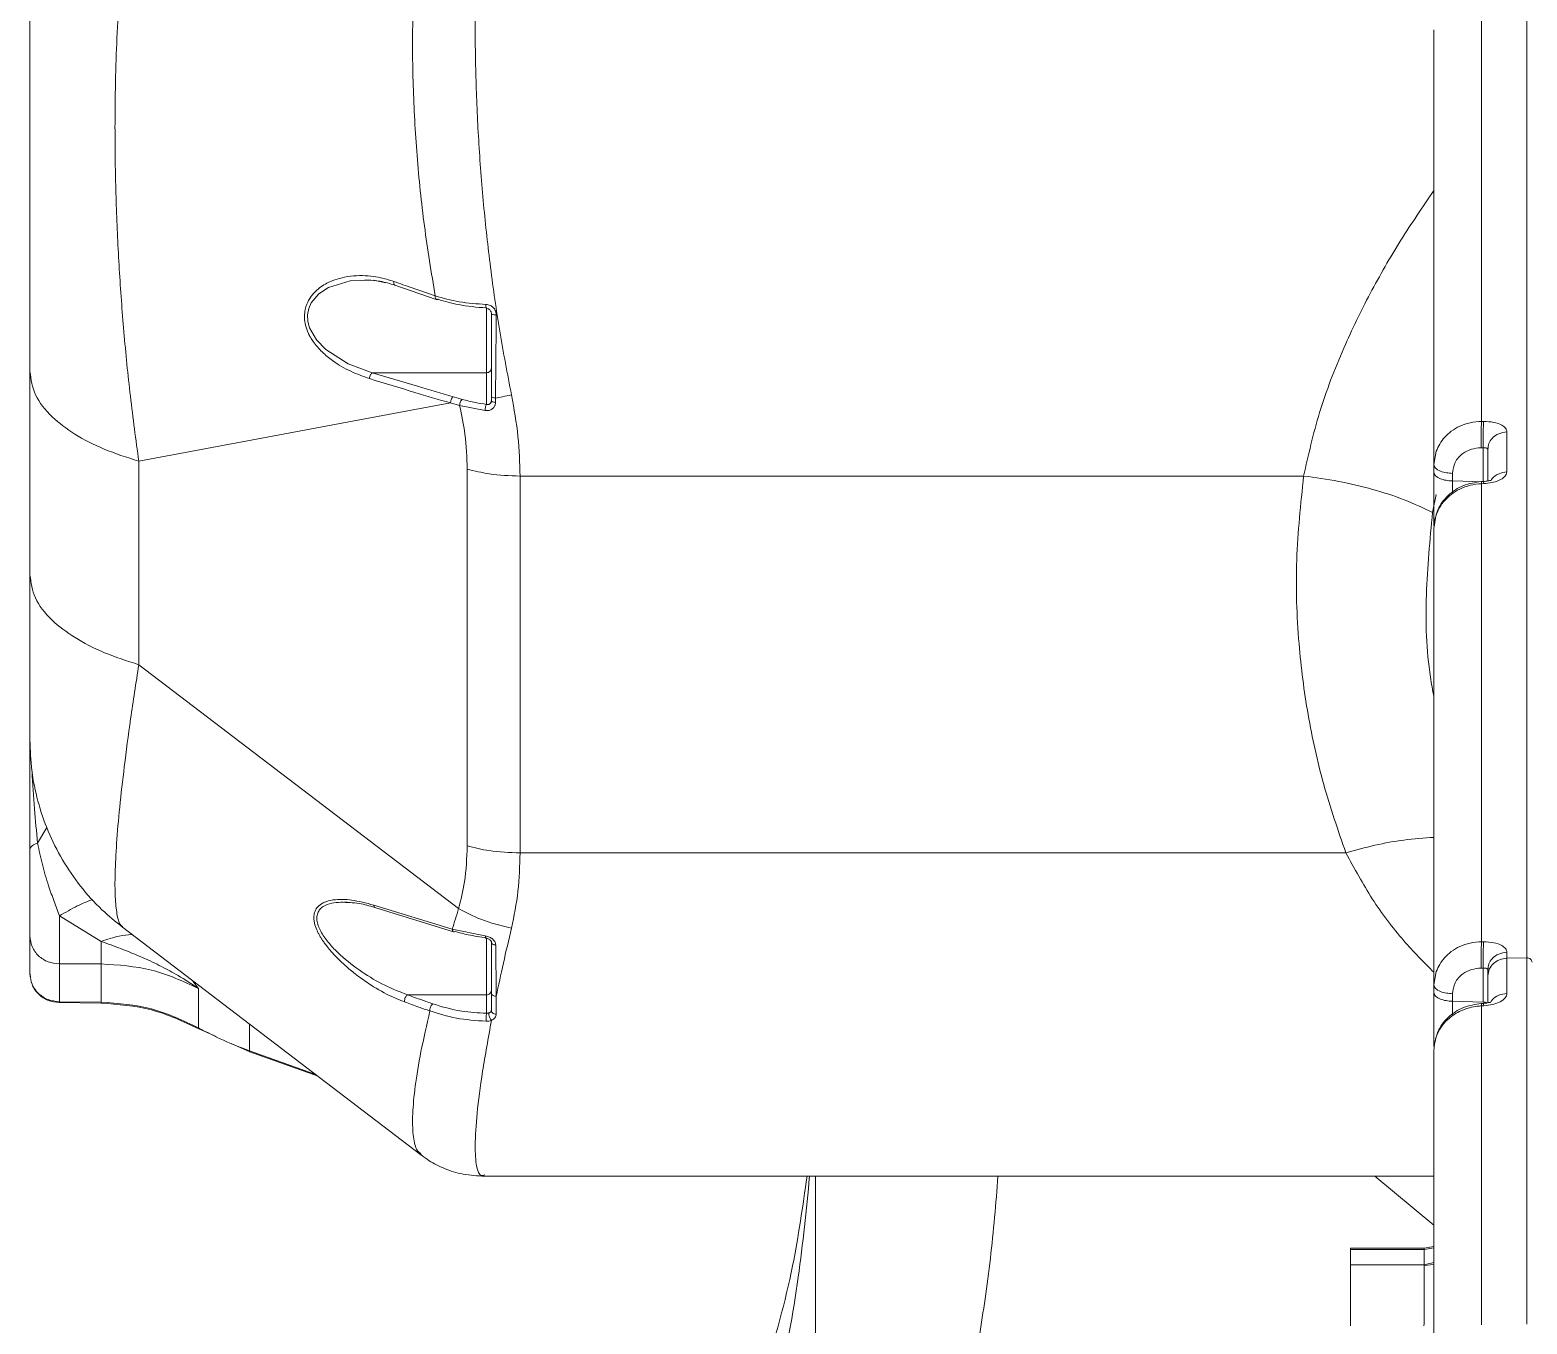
# Model space of a CAD drawing. Header units: millimetres. Extents: x 169 to 14583, y -399 to 10804.
# Drawn here: x 9024 to 9176.5, y 2838.1 to 2969.9 of the extents above; entities that cross this region are included whole.
import ezdxf

# ---------------------------------------------------------------- set-up
doc = ezdxf.new("R2010")
doc.units = ezdxf.units.MM
doc.header["$LTSCALE"] = 35

msp = doc.modelspace()

# ---------------------------------------------------------------- linework, layer by layer
at = {"color": 7, "linetype": 'Continuous', "lineweight": 18}
for p, q in [((9176.454, 2976.804), (9176.454, 2875.387)), ((9171.836, 2974.426), (9171.836, 2930.027)), ((9166.967, 2969.896), (9166.967, 2925.635)), ((9058.087, 2944.446), (9058.396, 2944.416)), ((9061.143, 2943.899), (9065.353, 2942.446)), ((9070.967, 2940.974), (9070.93, 2941.194)), ((9058.835, 2934.984), (9070.467, 2934.984)), ((9070.467, 2931.757), (9070.467, 2934.984)), ((9070.967, 2932.133), (9070.967, 2932.581)), ((9066.81, 2931.901), (9035.054, 2925.968)), ((9066.81, 2931.901), (9067.735, 2931.635)), ((9067.735, 2931.635), (9070.321, 2931.124)), ((9171.836, 2930.027), (9172.046, 2930.026)), ((9166.967, 2925.635), (9167.206, 2926.993)), ((9035.054, 2905.247), (9035.054, 2925.968)), ((9166.967, 2924.861), (9166.967, 2925.635)), ((9172.467, 2925.2), (9172.467, 2925.335)), ((9153.705, 2924.457), (9073.887, 2924.457)), ((9073.887, 2886.079), (9073.887, 2924.457)), ((9168.862, 2924.734), (9168.862, 2923.96)), ((9168.862, 2923.96), (9171.993, 2923.886)), ((9168.862, 2922.757), (9168.862, 2923.96)), ((9172.005, 2923.905), (9171.796, 2923.895)), ((9172.046, 2923.692), (9171.836, 2923.682)), ((9171.836, 2923.682), (9171.836, 2877.028)), ((9166.834, 2920.756), (9167.209, 2922.567)), ((9166.967, 2919.152), (9166.967, 2872.636)), ((9067.635, 2880.4), (9035.054, 2905.247)), ((9023.967, 2897.385), (9023.967, 2886.453)), ((9025.698, 2888.671), (9024.747, 2887.083)), ((9157.999, 2886.079), (9073.887, 2886.079)), ((9056.049, 2881.079), (9056.543, 2881.024)), ((9066.989, 2878.314), (9058.981, 2880.76)), ((9031.226, 2877.056), (9026.967, 2879.65)), ((9059.095, 2880.521), (9067.101, 2878.049)), ((9023.967, 2877.617), (9023.967, 2873.782)), ((9033.383, 2878.496), (9063.786, 2855.31)), ((9070.35, 2877.616), (9066.989, 2878.314)), ((9171.836, 2877.028), (9172.046, 2877.027)), ((9026.967, 2874.767), (9031.226, 2874.767)), ((9026.967, 2870.921), (9026.967, 2874.767)), ((9031.226, 2870.875), (9031.226, 2874.767)), ((9174.415, 2875.957), (9174.415, 2875.34)), ((9176.454, 2875.387), (9174.415, 2875.34)), ((9041.13, 2872.274), (9040.559, 2873.023)), ((9166.967, 2872.636), (9167.206, 2873.994)), ((9172.467, 2874.172), (9172.467, 2873.555)), ((9041.13, 2868.262), (9041.13, 2872.274)), ((9062.434, 2871.617), (9070.467, 2871.617)), ((9070.467, 2869.742), (9070.467, 2871.617)), ((9166.967, 2871.862), (9166.967, 2872.636)), ((9168.862, 2871.735), (9168.862, 2870.961)), ((9026.943, 2870.822), (9031.202, 2870.776)), ((9026.944, 2870.835), (9026.967, 2870.921)), ((9026.967, 2870.921), (9031.226, 2870.875)), ((9031.202, 2870.777), (9031.226, 2870.875)), ((9070.978, 2869.942), (9070.956, 2869.946)), ((9168.862, 2870.961), (9171.993, 2870.887)), ((9168.862, 2869.597), (9168.862, 2870.961)), ((9172.002, 2870.75), (9171.793, 2870.74)), ((9046.338, 2865.918), (9046.338, 2868.615)), ((9041.163, 2868.164), (9041.13, 2868.262)), ((9041.16, 2868.16), (9042.932, 2867.361)), ((9044.448, 2866.678), (9046.354, 2865.819)), ((9046.338, 2865.918), (9052.983, 2863.548)), ((9046.356, 2865.819), (9053.211, 2863.374)), ((9070.311, 2853.297), (9070.29, 2853.293)), ((9070.311, 2853.153), (9166.967, 2853.153)), ((9160.962, 2853.153), (9166.967, 2848.167)), ((9165.967, 2845.802), (9158.467, 2845.802)), ((9165.967, 2845.683), (9158.467, 2845.683)), ((9158.467, 2845.683), (9158.467, 2844.129)), ((9166.967, 2845.997), (9165.967, 2845.802)), ((9166.967, 2845.854), (9165.967, 2845.683)), ((9165.967, 2845.802), (9165.967, 2845.683)), ((9165.967, 2844.129), (9165.967, 2845.683)), ((9158.467, 2844.129), (9165.967, 2844.129)), ((9165.967, 2844.129), (9166.967, 2844.347)), ((9165.967, 2844.067), (9166.967, 2844.166))]:
    msp.add_line(p, q, dxfattribs=at)
at = {"color": 7, "linetype": 'Continuous', "lineweight": 18, "flags": 128}
for points in [[(9060.217, 2944.14), (9058.956, 2944.4), (9056.593, 2944.348), (9054.369, 2943.666), (9053.391, 2943.018), (9052.615, 2942.1), (9052.36, 2941.527), (9052.235, 2940.889), (9052.264, 2940.214), (9052.444, 2939.545), (9053.145, 2938.338), (9054.114, 2937.348), (9056.389, 2935.9), (9058.835, 2934.984), (9058.835, 2934.984)], [(9023.967, 2935.093), (9023.967, 2923.489), (9023.967, 2914.372)], [(9067.079, 2932.537), (9067.597, 2932.388), (9068.004, 2932.271)], [(9174.415, 2928.956), (9174.415, 2926.67), (9174.415, 2924.873)], [(9171.784, 2927.341), (9171.901, 2927.341), (9171.993, 2927.341)], [(9171.993, 2927.341), (9171.993, 2925.406), (9171.993, 2923.886)], [(9172.467, 2927.171), (9172.467, 2924.885), (9172.467, 2923.958)], [(9068.506, 2925.165), (9068.506, 2903.674), (9068.506, 2886.788)], [(9171.784, 2874.342), (9171.901, 2874.342), (9171.993, 2874.342)], [(9171.993, 2874.342), (9171.993, 2872.407), (9171.993, 2870.887)], [(9172.046, 2870.506), (9171.928, 2870.5), (9171.836, 2870.495)]]:
    msp.add_lwpolyline(points, dxfattribs=at)
at = {"color": 7, "linetype": 'Continuous', "lineweight": 18}
for points, knots in [([(9073.015, 2932.725), (9072.601, 2934.876), (9071.786, 2939.117), (9070.856, 2945.642), (9070.137, 2952.16), (9069.638, 2958.666), (9069.355, 2965.122), (9069.294, 2970.863), (9069.389, 2975.904), (9069.588, 2980.306), (9069.904, 2984.573), (9070.37, 2989.023), (9071.027, 2993.571), (9071.906, 2998.137), (9072.612, 3000.719), (9072.973, 3002.038)], [0, 0, 0, 0, 0.085861, 0.16929, 0.2502679, 0.3329208, 0.4152029, 0.4971027, 0.5577941, 0.6194449, 0.6820532, 0.7456177, 0.8265986, 0.9113855, 1, 1, 1, 1]), ([(9035.054, 2925.968), (9034.756, 2928.161), (9034.174, 2932.449), (9033.521, 2939.04), (9033.037, 2945.564), (9032.735, 2952.039), (9032.607, 2958.448), (9032.648, 2964.131), (9032.816, 2969.126), (9033.066, 2973.512), (9033.418, 2977.791), (9033.918, 2982.289), (9034.615, 2986.925), (9035.544, 2991.606), (9036.305, 2994.243), (9036.696, 2995.598)], [0, 0, 0, 0, 0.0878467, 0.1718236, 0.2517677, 0.3331125, 0.4137099, 0.4933863, 0.5525081, 0.6131439, 0.6752174, 0.7386586, 0.8207348, 0.9078946, 1, 1, 1, 1]), ([(9065.249, 2942.802), (9064.857, 2945.175), (9064.075, 2949.919), (9063.344, 2957.13), (9062.945, 2964.266), (9062.91, 2971.227), (9063.219, 2977.901), (9063.866, 2984.169), (9064.805, 2989.994), (9065.661, 2993.386), (9066.088, 2995.081)], [0, 0, 0, 0, 0.1251804, 0.2503402, 0.3754697, 0.5005526, 0.6255696, 0.7504991, 0.8753179, 1, 1, 1, 1]), ([(9023.967, 2976.687), (9023.967, 2975.766), (9023.967, 2973.934), (9023.967, 2970.323), (9023.967, 2966.133), (9023.967, 2961.377), (9023.967, 2956.228), (9023.967, 2950.853), (9023.967, 2945.441), (9023.967, 2940.094), (9023.967, 2936.766), (9023.967, 2935.093)], [0, 0, 0, 0, 0.11489968, 0.22839267, 0.34052053, 0.45151993, 0.56184795, 0.67015285, 0.77899884, 0.88885658, 1, 1, 1, 1]), ([(9166.967, 2953.535), (9165.827, 2951.864), (9163.504, 2948.457), (9160.419, 2943.079), (9157.573, 2937.205), (9155.153, 2930.925), (9154.186, 2926.606), (9153.705, 2924.457)], [0, 0, 0, 0, 0.1830118, 0.373005, 0.5615402, 0.7817405, 1, 1, 1, 1]), ([(9061.039, 2944.272), (9060.802, 2944.351), (9060.276, 2944.529), (9059.402, 2944.733), (9058.371, 2944.871), (9057.22, 2944.888), (9056.073, 2944.756), (9055.059, 2944.481), (9054.043, 2944.042), (9053.28, 2943.518), (9052.807, 2943.007), (9052.655, 2942.814), (9052.439, 2942.519), (9052.22, 2942.131), (9052.049, 2941.626), (9051.944, 2941.155), (9051.911, 2940.556), (9052.021, 2939.774), (9052.26, 2939.118), (9052.545, 2938.573), (9052.844, 2938.102), (9053.239, 2937.597), (9053.727, 2937.085), (9054.248, 2936.623), (9055.194, 2935.899), (9056.627, 2935.061), (9057.914, 2934.606), (9058.555, 2934.379)], [0, 0, 0, 0, 0.03729, 0.0827513, 0.1362077, 0.1978165, 0.2631698, 0.3186608, 0.3642904, 0.4378018, 0.4606319, 0.4685253, 0.474059, 0.5143095, 0.5315705, 0.5468762, 0.578717, 0.6084208, 0.6453722, 0.6644267, 0.6849927, 0.7153074, 0.7456267, 0.7759643, 0.8063313, 0.9036252, 1, 1, 1, 1]), ([(9058.396, 2944.416), (9058.803, 2944.391), (9059.721, 2944.334), (9060.634, 2944.055), (9061.142, 2943.9)], [0, 0, 0, 0, 0.4432908, 1, 1, 1, 1]), ([(9061.039, 2944.272), (9061.036, 2944.223), (9061.028, 2944.123), (9061.06, 2943.998), (9061.101, 2943.918), (9061.138, 2943.907), (9061.145, 2943.905)], [0, 0, 0, 0, 0.2866318, 0.601718, 0.9299512, 1, 1, 1, 1]), ([(9065.249, 2942.802), (9064.459, 2943.075), (9063.05, 2943.561), (9061.654, 2944.054), (9061.039, 2944.272)], [0, 0, 0, 0, 0.5599982, 1, 1, 1, 1]), ([(9065.545, 2942.458), (9065.515, 2942.444), (9065.451, 2942.414), (9065.362, 2942.43), (9065.287, 2942.501), (9065.241, 2942.63), (9065.246, 2942.747), (9065.249, 2942.802)], [0, 0, 0, 0, 0.1733494, 0.3637292, 0.5623778, 0.7913536, 1, 1, 1, 1]), ([(9070.419, 2941.939), (9069.487, 2942.003), (9067.624, 2942.131), (9066.04, 2942.579), (9065.249, 2942.802)], [0, 0, 0, 0, 0.5001363, 1, 1, 1, 1]), ([(9070.467, 2941.58), (9069.485, 2941.661), (9067.711, 2941.808), (9066.213, 2942.258), (9065.545, 2942.458)], [0, 0, 0, 0, 0.5538074, 1, 1, 1, 1]), ([(9070.419, 2941.939), (9070.418, 2941.888), (9070.416, 2941.778), (9070.42, 2941.641), (9070.43, 2941.542), (9070.44, 2941.536), (9070.445, 2941.533)], [0, 0, 0, 0, 0.228957, 0.4831539, 0.7491786, 1, 1, 1, 1]), ([(9071.462, 2940.884), (9071.458, 2940.961), (9071.449, 2941.109), (9071.36, 2941.365), (9071.178, 2941.638), (9070.899, 2941.817), (9070.639, 2941.915), (9070.493, 2941.931), (9070.419, 2941.939)], [0, 0, 0, 0, 0.1427131, 0.2731087, 0.4970251, 0.732112, 0.8652338, 1, 1, 1, 1]), ([(9070.44, 2941.527), (9070.492, 2941.521), (9070.597, 2941.51), (9070.738, 2941.44), (9070.858, 2941.335), (9070.906, 2941.241), (9070.93, 2941.193)], [0, 0, 0, 0, 0.2501313, 0.4973081, 0.7464045, 1, 1, 1, 1]), ([(9070.467, 2941.58), (9070.467, 2941.001), (9070.467, 2939.804), (9070.467, 2937.849), (9070.467, 2936.072), (9070.467, 2935.347), (9070.467, 2934.984)], [0, 0, 0, 0, 0.23757678, 0.49171785, 0.74585893, 1, 1, 1, 1]), ([(9071.462, 2940.884), (9071.392, 2940.886), (9071.246, 2940.889), (9071.08, 2940.914), (9070.983, 2940.943), (9070.972, 2940.964), (9070.967, 2940.974)], [0, 0, 0, 0, 0.2703808, 0.5623985, 0.789617, 1, 1, 1, 1]), ([(9070.967, 2932.581), (9070.967, 2934.107), (9070.967, 2936.856), (9070.967, 2939.705), (9070.967, 2940.974)], [0, 0, 0, 0, 0.5549864, 1, 1, 1, 1]), ([(9071.386, 2932.408), (9071.399, 2933.795), (9071.425, 2936.568), (9071.45, 2939.446), (9071.462, 2940.884)], [0, 0, 0, 0, 0.5000709, 1, 1, 1, 1]), ([(9035.054, 2925.968), (9033.836, 2926.363), (9031.4, 2927.151), (9028.44, 2928.697), (9026.012, 2930.546), (9024.306, 2932.706), (9024.08, 2934.297), (9023.967, 2935.093)], [0, 0, 0, 0, 0.1867133, 0.3734267, 0.56014, 0.78007, 1, 1, 1, 1]), ([(9058.555, 2934.379), (9058.562, 2934.447), (9058.577, 2934.585), (9058.656, 2934.776), (9058.746, 2934.913), (9058.806, 2934.961), (9058.835, 2934.984)], [0, 0, 0, 0, 0.2818819, 0.5756593, 0.7978057, 1, 1, 1, 1]), ([(9058.555, 2934.379), (9060.085, 2933.91), (9062.819, 2933.071), (9065.59, 2932.259), (9066.81, 2931.901)], [0, 0, 0, 0, 0.5599995, 1, 1, 1, 1]), ([(9058.835, 2934.984), (9060.363, 2934.521), (9063.093, 2933.693), (9065.86, 2932.891), (9067.079, 2932.537)], [0, 0, 0, 0, 0.5597606, 1, 1, 1, 1]), ([(9067.079, 2932.537), (9067.039, 2932.501), (9066.96, 2932.428), (9066.872, 2932.246), (9066.819, 2932.062), (9066.813, 2931.955), (9066.81, 2931.901)], [0, 0, 0, 0, 0.27961913, 0.55923826, 0.77961907, 1, 1, 1, 1]), ([(9071.386, 2932.408), (9071.324, 2932.414), (9071.196, 2932.427), (9071.059, 2932.473), (9070.98, 2932.527), (9070.971, 2932.563), (9070.967, 2932.581)], [0, 0, 0, 0, 0.2722236, 0.5619252, 0.7877755, 1, 1, 1, 1]), ([(9073.015, 2932.725), (9072.71, 2932.659), (9072.164, 2932.543), (9071.624, 2932.449), (9071.386, 2932.408)], [0, 0, 0, 0, 0.5578298, 1, 1, 1, 1]), ([(9073.887, 2924.457), (9073.85, 2925.794), (9073.777, 2928.505), (9073.271, 2931.305), (9073.015, 2932.725)], [0, 0, 0, 0, 0.4932664, 1, 1, 1, 1]), ([(9067.735, 2931.635), (9067.74, 2931.704), (9067.75, 2931.842), (9067.822, 2932.039), (9067.911, 2932.19), (9067.973, 2932.244), (9068.004, 2932.271)], [0, 0, 0, 0, 0.279619, 0.5592382, 0.7796191, 1, 1, 1, 1]), ([(9068.506, 2925.165), (9068.465, 2926.351), (9068.391, 2928.482), (9067.936, 2930.667), (9067.735, 2931.635)], [0, 0, 0, 0, 0.556807, 1, 1, 1, 1]), ([(9068.004, 2932.271), (9068.444, 2932.155), (9069.228, 2931.947), (9070.089, 2931.815), (9070.467, 2931.757)], [0, 0, 0, 0, 0.5606218, 1, 1, 1, 1]), ([(9070.321, 2931.124), (9070.461, 2931.122), (9070.736, 2931.117), (9071.084, 2931.301), (9071.253, 2931.495), (9071.329, 2931.654), (9071.37, 2931.772), (9071.377, 2931.891), (9071.381, 2931.957)], [0, 0, 0, 0, 0.2652003, 0.5192929, 0.7528542, 0.766134, 0.8705214, 1, 1, 1, 1]), ([(9070.321, 2931.124), (9070.325, 2931.191), (9070.332, 2931.328), (9070.372, 2931.525), (9070.42, 2931.674), (9070.452, 2931.73), (9070.467, 2931.757)], [0, 0, 0, 0, 0.2736359, 0.5654556, 0.7910887, 1, 1, 1, 1]), ([(9070.467, 2931.757), (9070.529, 2931.747), (9070.621, 2931.731), (9070.74, 2931.763), (9070.79, 2931.794), (9070.815, 2931.81)], [0, 0, 0, 0, 0.51020235, 0.75744536, 1, 1, 1, 1]), ([(9070.815, 2931.81), (9070.838, 2931.829), (9070.882, 2931.867), (9070.93, 2931.946), (9070.961, 2932.036), (9070.965, 2932.101), (9070.967, 2932.133)], [0, 0, 0, 0, 0.2491599, 0.4976386, 0.7474948, 1, 1, 1, 1]), ([(9071.381, 2931.957), (9071.319, 2931.964), (9071.191, 2931.977), (9071.056, 2932.025), (9070.98, 2932.08), (9070.971, 2932.116), (9070.967, 2932.133)], [0, 0, 0, 0, 0.27639249, 0.56695189, 0.7910412, 1, 1, 1, 1]), ([(9071.381, 2931.957), (9071.382, 2932.041), (9071.383, 2932.191), (9071.385, 2932.342), (9071.386, 2932.408)], [0, 0, 0, 0, 0.5599726, 1, 1, 1, 1]), ([(9167.206, 2926.993), (9167.448, 2927.484), (9167.824, 2928.247), (9168.741, 2929.056), (9169.621, 2929.575), (9170.673, 2929.944), (9171.442, 2929.999), (9171.836, 2930.027)], [0, 0, 0, 0, 0.2915659, 0.453316, 0.6253087, 0.8075386, 1, 1, 1, 1]), ([(9171.836, 2930.027), (9171.822, 2929.861), (9171.793, 2929.528), (9171.773, 2928.755), (9171.77, 2927.99), (9171.779, 2927.558), (9171.784, 2927.341)], [0, 0, 0, 0, 0.2796194, 0.559239, 0.7796198, 1, 1, 1, 1]), ([(9172.046, 2930.026), (9172.032, 2929.867), (9172.003, 2929.536), (9171.982, 2928.751), (9171.979, 2927.975), (9171.989, 2927.547), (9171.993, 2927.341)], [0, 0, 0, 0, 0.27027853, 0.56242471, 0.78971896, 1, 1, 1, 1]), ([(9172.046, 2930.026), (9172.397, 2930.006), (9173.101, 2929.966), (9173.874, 2929.683), (9174.333, 2929.331), (9174.388, 2929.081), (9174.415, 2928.956)], [0, 0, 0, 0, 0.2795266, 0.55982908, 0.77943378, 1, 1, 1, 1]), ([(9174.415, 2928.956), (9174.127, 2928.917), (9173.552, 2928.838), (9172.915, 2928.36), (9172.535, 2927.779), (9172.49, 2927.374), (9172.467, 2927.171)], [0, 0, 0, 0, 0.2796315, 0.559263, 0.7796316, 1, 1, 1, 1]), ([(9168.862, 2924.734), (9168.917, 2925.119), (9169.027, 2925.889), (9169.805, 2926.743), (9170.767, 2927.251), (9171.445, 2927.311), (9171.784, 2927.341)], [0, 0, 0, 0, 0.2795609, 0.5591668, 0.7795606, 1, 1, 1, 1]), ([(9171.993, 2927.341), (9172.064, 2927.344), (9172.204, 2927.349), (9172.359, 2927.307), (9172.451, 2927.245), (9172.462, 2927.196), (9172.467, 2927.171)], [0, 0, 0, 0, 0.2806426, 0.5605323, 0.7804392, 1, 1, 1, 1]), ([(9073.887, 2924.457), (9072.819, 2924.496), (9070.912, 2924.566), (9069.242, 2924.982), (9068.506, 2925.165)], [0, 0, 0, 0, 0.5596018, 1, 1, 1, 1]), ([(9166.967, 2925.635), (9167.001, 2925.51), (9167.07, 2925.252), (9167.581, 2924.955), (9168.215, 2924.776), (9168.652, 2924.748), (9168.862, 2924.734)], [0, 0, 0, 0, 0.2729855, 0.5648585, 0.7908094, 1, 1, 1, 1]), ([(9166.967, 2924.861), (9167.002, 2924.733), (9167.073, 2924.477), (9167.575, 2924.186), (9168.198, 2924.005), (9168.641, 2923.975), (9168.862, 2923.96)], [0, 0, 0, 0, 0.2796438, 0.5592878, 0.7796441, 1, 1, 1, 1]), ([(9166.967, 2919.382), (9166.967, 2920.314), (9166.967, 2922.182), (9166.967, 2923.967), (9166.967, 2924.861)], [0, 0, 0, 0, 0.4992307, 1, 1, 1, 1]), ([(9174.415, 2924.873), (9174.371, 2924.712), (9174.282, 2924.39), (9173.655, 2924.012), (9172.876, 2923.768), (9172.323, 2923.717), (9172.046, 2923.692)], [0, 0, 0, 0, 0.2793345, 0.5596, 0.7792918, 1, 1, 1, 1]), ([(9174.415, 2924.873), (9174.139, 2924.835), (9173.567, 2924.754), (9172.986, 2924.372), (9172.812, 2924.059), (9172.771, 2923.985)], [0, 0, 0, 0, 0.4156657, 0.8625519, 1, 1, 1, 1]), ([(9157.999, 2886.079), (9157.204, 2888.394), (9155.614, 2893.022), (9154.056, 2900.158), (9153.075, 2907.797), (9152.803, 2915.934), (9153.404, 2921.615), (9153.705, 2924.457)], [0, 0, 0, 0, 0.1867538, 0.3733831, 0.5599724, 0.7799003, 1, 1, 1, 1]), ([(9171.836, 2923.682), (9171.441, 2923.643), (9170.673, 2923.567), (9169.622, 2923.17), (9168.737, 2922.628), (9167.843, 2921.789), (9167.115, 2920.613), (9167.014, 2919.614), (9166.967, 2919.152)], [0, 0, 0, 0, 0.1538413, 0.2995057, 0.4369888, 0.566286, 0.7993587, 1, 1, 1, 1]), ([(9171.796, 2923.895), (9171.177, 2923.801), (9169.931, 2923.613), (9168.348, 2922.543), (9167.224, 2921.046), (9167.068, 2919.874), (9166.989, 2919.286)], [0, 0, 0, 0, 0.2466903, 0.495839, 0.747076, 1, 1, 1, 1]), ([(9171.797, 2923.87), (9171.799, 2923.876), (9171.809, 2923.903), (9171.824, 2923.778), (9171.836, 2923.682)], [0, 0, 0, 0, 0.2287162, 1, 1, 1, 1]), ([(9172.737, 2923.986), (9172.738, 2923.991), (9172.74, 2924.01), (9172.664, 2923.994), (9172.504, 2923.963), (9172.278, 2923.925), (9172.095, 2923.911), (9172.005, 2923.905)], [0, 0, 0, 0, 0.0808981, 0.3232022, 0.5563155, 0.7817537, 1, 1, 1, 1]), ([(9172.046, 2923.692), (9172.03, 2923.825), (9172.013, 2923.96), (9172.006, 2923.902), (9172.006, 2923.901)], [0, 0, 0, 0, 0.9778638, 1, 1, 1, 1]), ([(9166.967, 2901.987), (9166.845, 2902.647), (9166.211, 2906.072), (9166.035, 2912.38), (9166.568, 2917.964), (9166.834, 2920.756)], [0, 0, 0, 0, 0.1067033, 0.5533466, 1, 1, 1, 1]), ([(9035.054, 2905.247), (9033.855, 2905.634), (9031.423, 2906.42), (9028.44, 2907.972), (9025.982, 2909.848), (9024.294, 2912.014), (9024.075, 2913.595), (9023.967, 2914.372)], [0, 0, 0, 0, 0.183766, 0.3725726, 0.5631778, 0.785341, 1, 1, 1, 1]), ([(9023.967, 2914.372), (9023.967, 2912.742), (9023.967, 2909.502), (9023.967, 2905.324), (9023.967, 2901.882), (9023.967, 2899.381), (9023.967, 2897.828), (9023.967, 2897.649), (9023.967, 2897.56)], [0, 0, 0, 0, 0.1702185, 0.338437, 0.5050989, 0.6709643, 0.836985, 1, 1, 1, 1]), ([(9033.435, 2878.563), (9033.342, 2878.614), (9033.076, 2878.761), (9032.811, 2879.77), (9032.628, 2881.507), (9032.619, 2883.918), (9032.77, 2886.975), (9033.083, 2890.634), (9033.566, 2894.885), (9034.205, 2899.715), (9034.767, 2903.376), (9035.054, 2905.247)], [0, 0, 0, 0, 0.0619154, 0.1787501, 0.2923909, 0.4064825, 0.5221433, 0.6391419, 0.7538847, 0.8742426, 1, 1, 1, 1]), ([(9023.967, 2897.556), (9024.006, 2896.525), (9024.084, 2894.434), (9024.723, 2891.318), (9025.761, 2888.258), (9027.222, 2885.339), (9029.07, 2882.654), (9031.121, 2880.341), (9032.675, 2879.095), (9033.388, 2878.524)], [0, 0, 0, 0, 0.1406309, 0.2850252, 0.4320287, 0.5803534, 0.7286434, 0.875552, 1, 1, 1, 1]), ([(9024.178, 2894.413), (9024.178, 2894.394), (9024.229, 2893.113), (9024.406, 2890.672), (9024.637, 2888.245), (9024.747, 2887.083)], [0, 0, 0, 0, 0.0080085, 0.5249037, 1, 1, 1, 1]), ([(9023.967, 2886.453), (9024.012, 2886.583), (9024.093, 2886.816), (9024.547, 2887.001), (9024.747, 2887.083)], [0, 0, 0, 0, 0.5593277, 1, 1, 1, 1]), ([(9024.747, 2887.083), (9024.896, 2886.36), (9025.185, 2884.961), (9025.799, 2882.9), (9026.424, 2881.12), (9026.787, 2880.138), (9026.967, 2879.65)], [0, 0, 0, 0, 0.2992131, 0.5795641, 0.7913316, 1, 1, 1, 1]), ([(9068.506, 2886.788), (9068.459, 2885.545), (9068.374, 2883.325), (9067.861, 2881.294), (9067.635, 2880.4)], [0, 0, 0, 0, 0.5594665, 1, 1, 1, 1]), ([(9073.887, 2886.079), (9072.818, 2886.119), (9070.91, 2886.189), (9069.24, 2886.605), (9068.506, 2886.788)], [0, 0, 0, 0, 0.560303, 1, 1, 1, 1]), ([(9166.967, 2887.652), (9165.961, 2887.589), (9164.049, 2887.468), (9160.987, 2886.9), (9158.989, 2886.351), (9157.999, 2886.079)], [0, 0, 0, 0, 0.3589161, 0.6825365, 1, 1, 1, 1]), ([(9023.967, 2886.453), (9023.967, 2885.785), (9023.967, 2884.448), (9023.967, 2882.378), (9023.967, 2880.379), (9023.967, 2878.612), (9023.967, 2877.949), (9023.967, 2877.617)], [0, 0, 0, 0, 0.1867533, 0.3735952, 0.5603225, 0.7801874, 1, 1, 1, 1]), ([(9073.015, 2878.414), (9073.271, 2879.656), (9073.777, 2882.107), (9073.85, 2884.767), (9073.887, 2886.079)], [0, 0, 0, 0, 0.5067339, 1, 1, 1, 1]), ([(9166.967, 2873.912), (9165.927, 2874.96), (9163.66, 2877.244), (9160.615, 2881.289), (9158.868, 2884.489), (9157.999, 2886.079)], [0, 0, 0, 0, 0.2990336, 0.6516942, 1, 1, 1, 1]), ([(9030.352, 2881.335), (9029.836, 2881.133), (9028.753, 2880.711), (9027.58, 2880.014), (9026.967, 2879.65)], [0, 0, 0, 0, 0.476805, 1, 1, 1, 1]), ([(9058.981, 2880.76), (9058.215, 2880.964), (9056.866, 2881.324), (9055.23, 2881.373), (9054.299, 2881.192), (9053.853, 2880.999), (9053.528, 2880.815), (9053.258, 2880.58), (9053.058, 2880.263), (9052.93, 2879.953), (9052.883, 2879.621), (9052.896, 2879.239), (9052.964, 2878.821), (9053.116, 2878.375), (9053.304, 2877.969), (9053.454, 2877.686), (9053.615, 2877.415), (9053.798, 2877.133), (9054.027, 2876.806), (9054.357, 2876.379), (9054.809, 2875.852), (9055.392, 2875.241), (9056.165, 2874.515), (9057.194, 2873.66), (9058.69, 2872.591), (9060.387, 2871.594), (9061.607, 2871.104), (9062.129, 2870.894)], [0, 0, 0, 0, 0.11827041, 0.20821065, 0.2697402, 0.28978903, 0.30261651, 0.34384843, 0.36170469, 0.37767408, 0.40890135, 0.42124195, 0.44126813, 0.47496736, 0.4881943, 0.50239853, 0.51757853, 0.52943972, 0.54582994, 0.5686056, 0.59773664, 0.6331992, 0.67464436, 0.73168774, 0.80430944, 0.91625774, 1, 1, 1, 1]), ([(9056.584, 2881.016), (9055.936, 2881.047), (9054.914, 2881.095), (9053.942, 2880.719), (9053.488, 2880.334), (9053.256, 2879.953), (9053.164, 2879.482), (9053.227, 2878.944), (9053.43, 2878.374), (9053.845, 2877.609), (9054.558, 2876.687), (9055.895, 2875.346), (9057.768, 2873.91), (9060.104, 2872.514), (9061.657, 2871.916), (9062.434, 2871.617)], [0, 0, 0, 0, 0.1259039, 0.1983336, 0.2342163, 0.2697978, 0.3051685, 0.3405329, 0.3760955, 0.4119452, 0.4842557, 0.5573478, 0.7044117, 0.8521914, 1, 1, 1, 1]), ([(9056.543, 2881.024), (9056.869, 2880.998), (9057.689, 2880.932), (9058.559, 2880.68), (9059.082, 2880.528)], [0, 0, 0, 0, 0.39755849, 1, 1, 1, 1]), ([(9058.981, 2880.76), (9058.99, 2880.707), (9059.008, 2880.598), (9059.069, 2880.52), (9059.117, 2880.516), (9059.128, 2880.515)], [0, 0, 0, 0, 0.4207534, 0.8680877, 1, 1, 1, 1]), ([(9026.967, 2879.65), (9026.967, 2879.033), (9026.967, 2877.798), (9026.967, 2875.981), (9026.967, 2875.227), (9026.967, 2874.767)], [0, 0, 0, 0, 0.2803541, 0.5607082, 1, 1, 1, 1]), ([(9066.989, 2878.314), (9067.093, 2878.656), (9067.303, 2879.343), (9067.524, 2880.046), (9067.635, 2880.4)], [0, 0, 0, 0, 0.4973011, 1, 1, 1, 1]), ([(9073.015, 2878.414), (9071.943, 2878.671), (9070.028, 2879.131), (9068.366, 2880.012), (9067.635, 2880.4)], [0, 0, 0, 0, 0.55970813, 1, 1, 1, 1]), ([(9031.226, 2877.056), (9031.84, 2877.274), (9032.914, 2877.655), (9033.916, 2877.73), (9034.344, 2877.763)], [0, 0, 0, 0, 0.57232861, 1, 1, 1, 1]), ([(9067.266, 2878.073), (9067.227, 2878.055), (9067.148, 2878.016), (9067.057, 2878.069), (9067.002, 2878.175), (9066.993, 2878.269), (9066.989, 2878.314)], [0, 0, 0, 0, 0.2707731, 0.5622972, 0.7892251, 1, 1, 1, 1]), ([(9070.467, 2877.441), (9069.837, 2877.525), (9068.709, 2877.675), (9067.708, 2877.951), (9067.266, 2878.073)], [0, 0, 0, 0, 0.5586907, 1, 1, 1, 1]), ([(9071.41, 2876.686), (9071.404, 2876.751), (9071.392, 2876.871), (9071.297, 2877.079), (9071.112, 2877.307), (9070.834, 2877.483), (9070.568, 2877.581), (9070.421, 2877.604), (9070.35, 2877.616)], [0, 0, 0, 0, 0.1475227, 0.26823583, 0.4846181, 0.724337, 0.86742148, 1, 1, 1, 1]), ([(9070.35, 2877.616), (9070.354, 2877.565), (9070.361, 2877.461), (9070.393, 2877.386), (9070.42, 2877.393), (9070.432, 2877.396)], [0, 0, 0, 0, 0.3449437, 0.713224, 1, 1, 1, 1]), ([(9071.467, 2871.463), (9071.7, 2872.571), (9072.165, 2874.786), (9072.732, 2877.205), (9073.015, 2878.414)], [0, 0, 0, 0, 0.5001854, 1, 1, 1, 1]), ([(9041.13, 2872.274), (9040.443, 2872.722), (9039.222, 2873.519), (9037.326, 2874.54), (9035.382, 2875.464), (9033.322, 2876.311), (9031.893, 2876.819), (9031.226, 2877.056)], [0, 0, 0, 0, 0.2197427, 0.3911612, 0.5806432, 0.8039749, 1, 1, 1, 1]), ([(9031.226, 2874.767), (9031.226, 2875.08), (9031.226, 2875.639), (9031.226, 2876.623), (9031.226, 2877.056)], [0, 0, 0, 0, 0.5597527, 1, 1, 1, 1]), ([(9070.396, 2877.395), (9070.438, 2877.389), (9070.523, 2877.377), (9070.647, 2877.334), (9070.761, 2877.276), (9070.857, 2877.203), (9070.93, 2877.121), (9070.978, 2877.036), (9071.002, 2876.952), (9070.999, 2876.901), (9070.997, 2876.875)], [0, 0, 0, 0, 0.1312681, 0.2612464, 0.3892767, 0.5151729, 0.6389694, 0.7608685, 0.8811573, 1, 1, 1, 1]), ([(9070.467, 2871.617), (9070.467, 2871.98), (9070.467, 2872.705), (9070.467, 2874.48), (9070.467, 2876.169), (9070.467, 2877.115), (9070.467, 2877.441)], [0, 0, 0, 0, 0.2837384, 0.5674768, 0.8512152, 1, 1, 1, 1]), ([(9071.41, 2876.686), (9071.344, 2876.695), (9071.209, 2876.714), (9071.064, 2876.795), (9070.981, 2876.888), (9070.972, 2876.95), (9070.967, 2876.98)], [0, 0, 0, 0, 0.2761208, 0.5676299, 0.792036, 1, 1, 1, 1]), ([(9070.967, 2871.81), (9070.967, 2872.741), (9070.967, 2874.394), (9070.967, 2876.194), (9070.967, 2876.98)], [0, 0, 0, 0, 0.56353806, 1, 1, 1, 1]), ([(9071.467, 2871.463), (9071.457, 2872.397), (9071.438, 2874.067), (9071.418, 2875.886), (9071.41, 2876.686)], [0, 0, 0, 0, 0.55992951, 1, 1, 1, 1]), ([(9167.206, 2873.994), (9167.448, 2874.484), (9167.824, 2875.248), (9168.741, 2876.057), (9169.621, 2876.576), (9170.673, 2876.945), (9171.442, 2877), (9171.836, 2877.028)], [0, 0, 0, 0, 0.29156591, 0.45331598, 0.62530872, 0.80753862, 1, 1, 1, 1]), ([(9171.836, 2877.028), (9171.822, 2876.861), (9171.793, 2876.529), (9171.773, 2875.756), (9171.77, 2874.991), (9171.779, 2874.558), (9171.784, 2874.342)], [0, 0, 0, 0, 0.2796194, 0.559239, 0.7796198, 1, 1, 1, 1]), ([(9172.046, 2877.027), (9172.032, 2876.868), (9172.003, 2876.537), (9171.982, 2875.752), (9171.979, 2874.976), (9171.989, 2874.548), (9171.993, 2874.342)], [0, 0, 0, 0, 0.2702785, 0.5624247, 0.789719, 1, 1, 1, 1]), ([(9172.046, 2877.027), (9172.397, 2877.007), (9173.101, 2876.967), (9173.874, 2876.684), (9174.333, 2876.332), (9174.388, 2876.082), (9174.415, 2875.957)], [0, 0, 0, 0, 0.2795266, 0.5598291, 0.7794338, 1, 1, 1, 1]), ([(9174.415, 2875.957), (9174.127, 2875.917), (9173.552, 2875.839), (9172.915, 2875.361), (9172.535, 2874.78), (9172.49, 2874.375), (9172.467, 2874.172)], [0, 0, 0, 0, 0.2796315, 0.559263, 0.7796316, 1, 1, 1, 1]), ([(9174.415, 2875.34), (9174.415, 2874.684), (9174.415, 2873.512), (9174.415, 2872.297), (9174.415, 2871.762)], [0, 0, 0, 0, 0.5599992, 1, 1, 1, 1]), ([(9023.967, 2873.782), (9024.012, 2873.408), (9024.102, 2872.659), (9024.796, 2871.714), (9025.788, 2871.052), (9026.574, 2870.965), (9026.967, 2870.921)], [0, 0, 0, 0, 0.25, 0.5, 0.75, 1, 1, 1, 1]), ([(9023.992, 2873.71), (9024.037, 2873.332), (9024.127, 2872.578), (9024.817, 2871.626), (9025.795, 2870.96), (9026.562, 2870.868), (9026.944, 2870.822)], [0, 0, 0, 0, 0.2523547, 0.5032859, 0.7525645, 1, 1, 1, 1]), ([(9168.862, 2871.735), (9168.917, 2872.12), (9169.027, 2872.89), (9169.805, 2873.744), (9170.767, 2874.252), (9171.445, 2874.312), (9171.784, 2874.342)], [0, 0, 0, 0, 0.2795609, 0.5591668, 0.7795606, 1, 1, 1, 1]), ([(9171.993, 2874.342), (9172.064, 2874.345), (9172.204, 2874.35), (9172.359, 2874.308), (9172.451, 2874.246), (9172.462, 2874.197), (9172.467, 2874.172)], [0, 0, 0, 0, 0.2806426, 0.5605323, 0.7804392, 1, 1, 1, 1]), ([(9172.467, 2873.555), (9172.467, 2872.905), (9172.467, 2872.004), (9172.467, 2871.069), (9172.467, 2870.808)], [0, 0, 0, 0, 0.7215683, 1, 1, 1, 1]), ([(9062.434, 2871.617), (9062.401, 2871.594), (9062.332, 2871.547), (9062.236, 2871.418), (9062.157, 2871.248), (9062.113, 2871.057), (9062.124, 2870.946), (9062.129, 2870.894)], [0, 0, 0, 0, 0.1734738, 0.364955, 0.564805, 0.7937731, 1, 1, 1, 1]), ([(9062.434, 2871.617), (9062.912, 2871.444), (9063.768, 2871.133), (9064.629, 2870.826), (9065.008, 2870.69)], [0, 0, 0, 0, 0.55932748, 1, 1, 1, 1]), ([(9070.967, 2871.81), (9070.976, 2871.761), (9070.994, 2871.658), (9071.13, 2871.542), (9071.298, 2871.474), (9071.412, 2871.466), (9071.467, 2871.463)], [0, 0, 0, 0, 0.27026131, 0.56242937, 0.78973641, 1, 1, 1, 1]), ([(9070.967, 2870.016), (9070.967, 2870.346), (9070.967, 2870.935), (9070.967, 2871.543), (9070.967, 2871.81)], [0, 0, 0, 0, 0.5599932, 1, 1, 1, 1]), ([(9071.467, 2869.654), (9071.467, 2869.986), (9071.467, 2870.58), (9071.467, 2871.193), (9071.467, 2871.463)], [0, 0, 0, 0, 0.5599977, 1, 1, 1, 1]), ([(9166.967, 2872.636), (9167.001, 2872.511), (9167.07, 2872.252), (9167.581, 2871.956), (9168.215, 2871.777), (9168.652, 2871.749), (9168.862, 2871.735)], [0, 0, 0, 0, 0.27298545, 0.56485846, 0.79080943, 1, 1, 1, 1]), ([(9166.967, 2871.862), (9167.002, 2871.734), (9167.073, 2871.478), (9167.575, 2871.187), (9168.198, 2871.006), (9168.641, 2870.976), (9168.862, 2870.961)], [0, 0, 0, 0, 0.2796438, 0.5592878, 0.7796441, 1, 1, 1, 1]), ([(9166.967, 2866.341), (9166.967, 2866.353), (9166.967, 2867.177), (9166.967, 2869.231), (9166.967, 2870.985), (9166.967, 2871.862)], [0, 0, 0, 0, 0.0073334, 0.5034577, 1, 1, 1, 1]), ([(9174.415, 2871.762), (9174.38, 2871.609), (9174.309, 2871.304), (9173.766, 2870.902), (9172.987, 2870.602), (9172.359, 2870.538), (9172.046, 2870.506)], [0, 0, 0, 0, 0.2513395, 0.5023873, 0.7519774, 1, 1, 1, 1]), ([(9174.415, 2871.762), (9174.137, 2871.724), (9173.563, 2871.644), (9172.971, 2871.254), (9172.793, 2870.93), (9172.746, 2870.845)], [0, 0, 0, 0, 0.4070779, 0.8429974, 1, 1, 1, 1]), ([(9031.202, 2870.775), (9032.949, 2870.646), (9036.441, 2870.389), (9039.589, 2868.902), (9041.162, 2868.159)], [0, 0, 0, 0, 0.500048, 1, 1, 1, 1]), ([(9031.226, 2870.875), (9032.962, 2870.745), (9036.434, 2870.485), (9039.565, 2869.003), (9041.13, 2868.262)], [0, 0, 0, 0, 0.5000194, 1, 1, 1, 1]), ([(9062.129, 2870.894), (9062.608, 2870.721), (9063.465, 2870.413), (9064.327, 2870.108), (9064.706, 2869.974)], [0, 0, 0, 0, 0.560001, 1, 1, 1, 1]), ([(9063.829, 2855.366), (9063.655, 2855.515), (9063.251, 2855.861), (9062.96, 2857.267), (9062.906, 2859.405), (9063.172, 2862.249), (9063.735, 2865.724), (9064.381, 2868.551), (9064.706, 2869.974)], [0, 0, 0, 0, 0.1315278, 0.3057574, 0.4764115, 0.6488768, 0.8233447, 1, 1, 1, 1]), ([(9064.706, 2869.974), (9064.702, 2870.018), (9064.693, 2870.11), (9064.722, 2870.275), (9064.789, 2870.449), (9064.89, 2870.604), (9064.97, 2870.663), (9065.008, 2870.69)], [0, 0, 0, 0, 0.1745393, 0.3664058, 0.5660071, 0.7943049, 1, 1, 1, 1]), ([(9064.706, 2869.974), (9065.576, 2869.699), (9067.319, 2869.15), (9069.4, 2869.003), (9070.442, 2868.93)], [0, 0, 0, 0, 0.4997882, 1, 1, 1, 1]), ([(9065.008, 2870.69), (9065.957, 2870.407), (9067.63, 2869.906), (9069.611, 2869.792), (9070.467, 2869.742)], [0, 0, 0, 0, 0.5676542, 1, 1, 1, 1]), ([(9070.724, 2869.775), (9070.761, 2869.79), (9070.835, 2869.819), (9070.909, 2869.878), (9070.958, 2869.945), (9070.964, 2869.993), (9070.967, 2870.016)], [0, 0, 0, 0, 0.2408911, 0.4894806, 0.7434823, 1, 1, 1, 1]), ([(9071.467, 2869.654), (9071.393, 2869.661), (9071.241, 2869.675), (9071.074, 2869.778), (9070.982, 2869.899), (9070.972, 2869.979), (9070.967, 2870.016)], [0, 0, 0, 0, 0.2833348, 0.5785956, 0.800309, 1, 1, 1, 1]), ([(9171.836, 2870.495), (9171.686, 2870.486), (9171.271, 2870.46), (9170.49, 2870.305), (9169.432, 2869.908), (9168.43, 2869.217), (9167.694, 2868.361), (9167.115, 2867.323), (9167.024, 2866.506), (9166.967, 2865.991)], [0, 0, 0, 0, 0.0586311, 0.1616603, 0.3089669, 0.5003777, 0.6440489, 0.7753578, 1, 1, 1, 1]), ([(9171.793, 2870.74), (9171.173, 2870.645), (9169.927, 2870.454), (9168.343, 2869.378), (9167.219, 2867.877), (9167.063, 2866.701), (9166.985, 2866.11)], [0, 0, 0, 0, 0.2466709, 0.4957936, 0.7470189, 1, 1, 1, 1]), ([(9171.795, 2870.708), (9171.797, 2870.715), (9171.807, 2870.737), (9171.824, 2870.595), (9171.836, 2870.495)], [0, 0, 0, 0, 0.3014058, 1, 1, 1, 1]), ([(9171.836, 2870.495), (9171.836, 2867.827), (9171.836, 2862.49), (9171.836, 2854.166), (9171.836, 2846.014), (9171.836, 2840.667), (9171.836, 2837.994)], [0, 0, 0, 0, 0.2799943, 0.5599886, 0.7799943, 1, 1, 1, 1]), ([(9171.993, 2870.887), (9172.062, 2870.881), (9172.201, 2870.869), (9172.331, 2870.826), (9172.367, 2870.795), (9172.371, 2870.792)], [0, 0, 0, 0, 0.4743293, 0.9486646, 1, 1, 1, 1]), ([(9172.046, 2870.506), (9172.036, 2870.584), (9172.016, 2870.748), (9172.002, 2870.745), (9171.995, 2870.743)], [0, 0, 0, 0, 0.4807919, 1, 1, 1, 1]), ([(9172.709, 2870.838), (9172.708, 2870.843), (9172.705, 2870.86), (9172.621, 2870.839), (9172.462, 2870.806), (9172.25, 2870.769), (9172.083, 2870.756), (9172.002, 2870.75)], [0, 0, 0, 0, 0.1258269, 0.3643841, 0.5892923, 0.8011306, 1, 1, 1, 1]), ([(9070.29, 2853.293), (9070.166, 2853.243), (9069.771, 2853.084), (9069.42, 2854.056), (9069.259, 2856.143), (9069.468, 2859.416), (9070.001, 2863.644), (9070.655, 2867.232), (9070.981, 2869.025)], [0, 0, 0, 0, 0.0843968, 0.2676561, 0.4508763, 0.6340312, 0.8170859, 1, 1, 1, 1]), ([(9070.442, 2868.93), (9070.441, 2868.971), (9070.439, 2869.059), (9070.441, 2869.237), (9070.446, 2869.416), (9070.453, 2869.565), (9070.46, 2869.674), (9070.465, 2869.72), (9070.467, 2869.742)], [0, 0, 0, 0, 0.1714299, 0.3631436, 0.5644608, 0.7204263, 0.8670395, 1, 1, 1, 1]), ([(9070.442, 2868.93), (9070.538, 2868.932), (9070.728, 2868.936), (9070.898, 2868.996), (9070.981, 2869.025)], [0, 0, 0, 0, 0.506513, 1, 1, 1, 1]), ([(9070.467, 2869.742), (9070.513, 2869.742), (9070.606, 2869.742), (9070.684, 2869.764), (9070.724, 2869.775)], [0, 0, 0, 0, 0.4935641, 1, 1, 1, 1]), ([(9070.981, 2869.025), (9070.952, 2869.06), (9070.89, 2869.133), (9070.805, 2869.291), (9070.737, 2869.473), (9070.703, 2869.653), (9070.718, 2869.736), (9070.724, 2869.775)], [0, 0, 0, 0, 0.1743106, 0.3673184, 0.5683816, 0.7968676, 1, 1, 1, 1]), ([(9070.981, 2869.025), (9071.048, 2869.06), (9071.163, 2869.121), (9071.261, 2869.211), (9071.307, 2869.264), (9071.366, 2869.337), (9071.444, 2869.462), (9071.46, 2869.59), (9071.467, 2869.654)], [0, 0, 0, 0, 0.2345657, 0.4027943, 0.4544675, 0.4845905, 0.7417166, 1, 1, 1, 1]), ([(9041.13, 2868.262), (9041.972, 2867.819), (9043.658, 2866.933), (9045.445, 2866.256), (9046.338, 2865.918)], [0, 0, 0, 0, 0.5, 1, 1, 1, 1]), ([(9046.357, 2865.821), (9046.356, 2865.82), (9046.325, 2865.783), (9046.332, 2865.851), (9046.338, 2865.918)], [0, 0, 0, 0, 0.0187367, 1, 1, 1, 1]), ([(9166.967, 2865.991), (9166.967, 2863.375), (9166.967, 2858.143), (9166.967, 2849.988), (9166.967, 2842.006), (9166.967, 2836.772), (9166.967, 2834.155)], [0, 0, 0, 0, 0.2799941, 0.5599888, 0.7799945, 1, 1, 1, 1]), ([(9063.815, 2855.317), (9064.081, 2855.114), (9064.813, 2854.556), (9066.241, 2853.86), (9068.137, 2853.255), (9069.532, 2853.187), (9070.265, 2853.151)], [0, 0, 0, 0, 0.1446756, 0.3965733, 0.6831005, 1, 1, 1, 1]), ([(9103.122, 2853.153), (9102.689, 2850.094), (9101.732, 2843.329), (9098.914, 2833.107), (9096.07, 2826.19), (9094.647, 2822.732)], [0, 0, 0, 0, 0.2920466, 0.6459796, 1, 1, 1, 1]), ([(9103.381, 2853.153), (9103.043, 2849.719), (9102.33, 2842.488), (9100.319, 2831.67), (9098.411, 2824.396), (9097.467, 2820.8)], [0, 0, 0, 0, 0.3138089, 0.6608443, 1, 1, 1, 1]), ([(9103.967, 2853.153), (9103.967, 2852.221), (9103.967, 2848.329), (9103.967, 2841.502), (9103.967, 2835.672), (9103.967, 2832.746)], [0, 0, 0, 0, 0.1355835, 0.5660123, 1, 1, 1, 1]), ([(9122.571, 2853.153), (9122.462, 2851.754), (9122.133, 2847.511), (9121.337, 2840.765), (9120.468, 2835.602), (9120.048, 2833.104)], [0, 0, 0, 0, 0.20237729, 0.6140646, 1, 1, 1, 1]), ([(9158.467, 2845.802), (9158.467, 2845.79), (9158.467, 2845.768), (9158.467, 2845.709), (9158.467, 2845.683)], [0, 0, 0, 0, 0.5599628, 1, 1, 1, 1]), ([(9158.467, 2837.9), (9158.467, 2838.23), (9158.467, 2838.891), (9158.467, 2839.912), (9158.467, 2840.904), (9158.467, 2841.826), (9158.467, 2842.646), (9158.467, 2843.321), (9158.467, 2843.848), (9158.467, 2844.035), (9158.467, 2844.129)], [0, 0, 0, 0, 0.1248084, 0.2499186, 0.3750331, 0.4999712, 0.6248488, 0.7497541, 0.8748228, 1, 1, 1, 1]), ([(9165.963, 2837.9), (9165.964, 2838.551), (9165.964, 2839.853), (9165.965, 2841.757), (9165.966, 2843.318), (9165.967, 2843.817), (9165.967, 2844.067)], [0, 0, 0, 0, 0.25, 0.5, 0.75, 1, 1, 1, 1]), ([(9165.967, 2844.067), (9165.967, 2844.079), (9165.967, 2844.102), (9165.967, 2844.121), (9165.967, 2844.129)], [0, 0, 0, 0, 0.5599968, 1, 1, 1, 1])]:
    msp.add_open_spline(points, degree=3, knots=knots, dxfattribs=at)
for points in [[(9070.467, 2934.984), (9070.533, 2934.991), (9070.664, 2935.004), (9070.829, 2935.108), (9070.945, 2935.255), (9070.96, 2935.372), (9070.967, 2935.431)], [(9166.834, 2920.756), (9165.896, 2921.197), (9164.02, 2922.081), (9160.756, 2923.137), (9157.292, 2923.977), (9154.901, 2924.297), (9153.705, 2924.457)], [(9023.967, 2877.617), (9024.012, 2877.244), (9024.102, 2876.497), (9024.796, 2875.555), (9025.788, 2874.896), (9026.574, 2874.81), (9026.967, 2874.767)], [(9031.226, 2874.767), (9032.962, 2874.658), (9036.434, 2874.44), (9039.565, 2872.996), (9041.13, 2872.274)], [(9174.415, 2875.34), (9174.158, 2875.308), (9173.644, 2875.244), (9173.002, 2874.829), (9172.554, 2874.245), (9172.496, 2873.785), (9172.467, 2873.555)], [(9176.967, 2874.941), (9176.959, 2875.001), (9176.944, 2875.12), (9176.824, 2875.269), (9176.654, 2875.371), (9176.521, 2875.382), (9176.454, 2875.387)], [(9176.454, 2875.387), (9176.454, 2872.747), (9176.454, 2867.465), (9176.454, 2858.464), (9176.454, 2848.77), (9176.454, 2841.648), (9176.454, 2838.087)], [(9070.467, 2871.617), (9070.533, 2871.624), (9070.664, 2871.637), (9070.829, 2871.74), (9070.945, 2871.888), (9070.96, 2872.005), (9070.967, 2872.063)]]:
    msp.add_open_spline(points, degree=3, dxfattribs=at)

doc.saveas('drawing.dxf')
